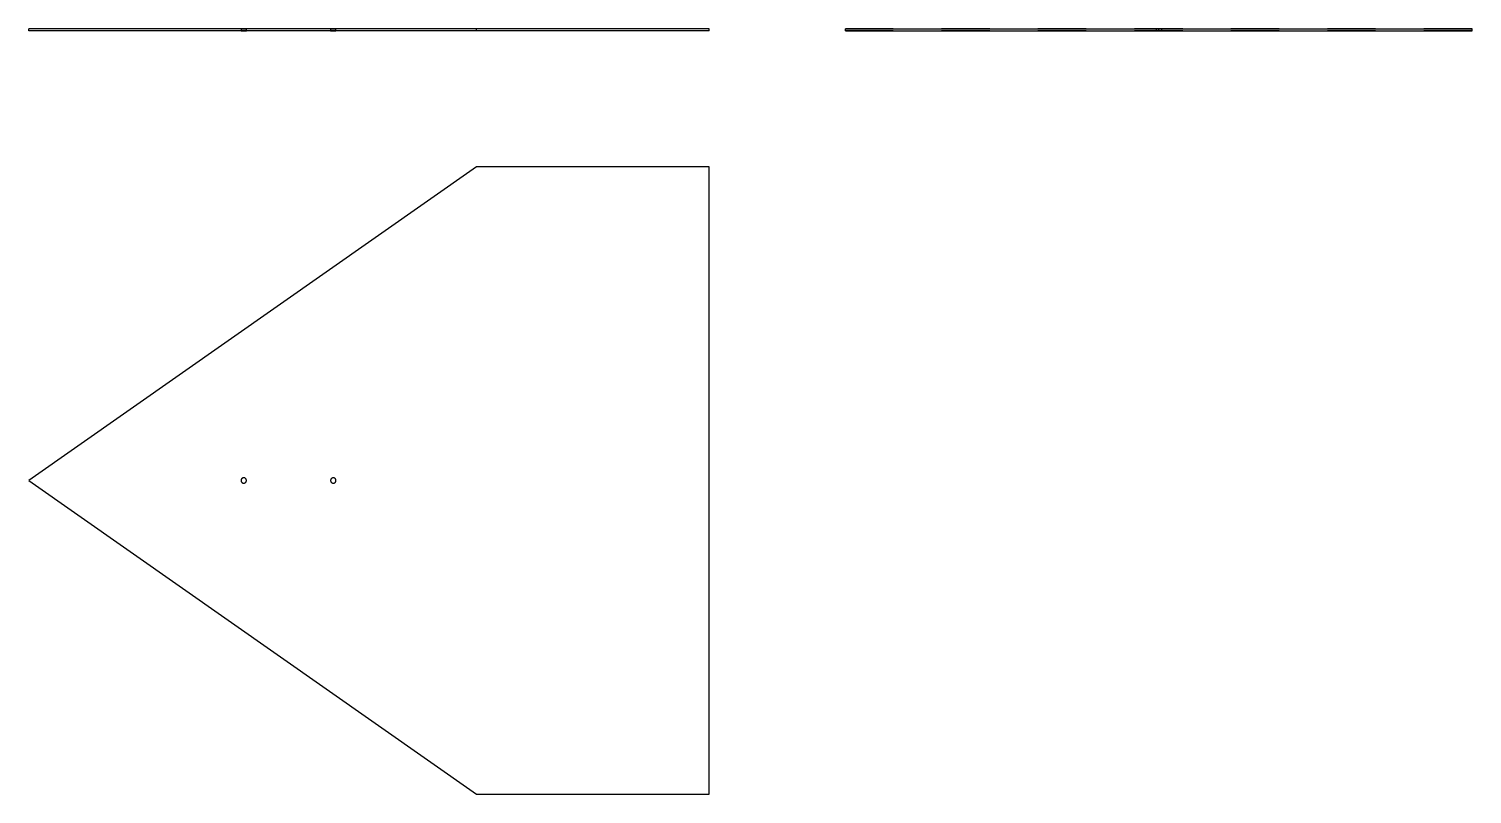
# Model space of a CAD drawing. Extents: x 0 to 2.99, y 0 to 1.58.
import ezdxf

# ---------------------------------------------------------------- set-up
doc = ezdxf.new("R2010")
doc.units = 0
doc.linetypes.add('HIDDEN', pattern=[0.070523, 0.047039, -0.023484])
for name, color, linetype in [('FRONT', 7, 'CONTINUOUS'), ('FRONT_HID', 7, 'HIDDEN'), ('LEFT', 7, 'CONTINUOUS'), ('LEFT_HID', 7, 'HIDDEN'), ('TOP', 7, 'CONTINUOUS')]:
    doc.layers.add(name, color=color, linetype=linetype)

msp = doc.modelspace()

# ---------------------------------------------------------------- linework, layer by layer
at = {"layer": 'FRONT'}
for p, q in [((0, 1.581217), (0, 1.584929)), ((0.927944, 1.584929), (0, 1.584929)), ((0.927944, 1.581217), (0, 1.581217)), ((1.410475, 1.584929), (0.927944, 1.584929)), ((0.927944, 1.581217), (0.927944, 1.584929)), ((1.410475, 1.581217), (0.927944, 1.581217)), ((1.410475, 1.581217), (1.410475, 1.584929))]:
    msp.add_line(p, q, dxfattribs=at)
at = {"layer": 'FRONT_HID', "linetype": 'HIDDEN'}
for p, q in [((0.450981, 1.584929), (0.439846, 1.584929)), ((0.439846, 1.584929), (0.450981, 1.584929)), ((0.439846, 1.584929), (0.439846, 1.581217)), ((0.450981, 1.581217), (0.439846, 1.581217)), ((0.439846, 1.581217), (0.450981, 1.581217)), ((0.450981, 1.581217), (0.450981, 1.584929)), ((0.63657, 1.584929), (0.625435, 1.584929)), ((0.625435, 1.584929), (0.63657, 1.584929)), ((0.625435, 1.584929), (0.625435, 1.581217)), ((0.63657, 1.581217), (0.625435, 1.581217)), ((0.625435, 1.581217), (0.63657, 1.581217)), ((0.63657, 1.581217), (0.63657, 1.584929))]:
    msp.add_line(p, q, dxfattribs=at)
at = {"layer": 'LEFT'}
for p, q in [((1.692571, 1.581217), (1.692571, 1.584929)), ((1.692571, 1.584929), (2.342132, 1.584929)), ((1.692571, 1.581217), (2.342132, 1.581217)), ((2.342132, 1.581217), (2.342132, 1.584929)), ((2.342132, 1.584929), (2.991693, 1.584929)), ((2.342132, 1.581217), (2.991693, 1.581217)), ((2.991693, 1.581217), (2.991693, 1.584929))]:
    msp.add_line(p, q, dxfattribs=at)
at = {"layer": 'LEFT_HID', "linetype": 'HIDDEN'}
for p, q in [((2.991693, 1.584929), (1.692571, 1.584929)), ((2.991693, 1.581217), (1.692571, 1.581217)), ((2.342132, 1.584929), (2.336564, 1.584929)), ((2.336564, 1.584929), (2.347699, 1.584929)), ((2.342132, 1.584929), (2.336564, 1.584929)), ((2.336564, 1.584929), (2.347699, 1.584929)), ((2.336564, 1.584929), (2.336564, 1.581217)), ((2.336564, 1.584929), (2.336564, 1.581217)), ((2.342132, 1.581217), (2.336564, 1.581217)), ((2.336564, 1.581217), (2.347699, 1.581217)), ((2.342132, 1.581217), (2.336564, 1.581217)), ((2.336564, 1.581217), (2.347699, 1.581217)), ((2.347699, 1.584929), (2.342132, 1.584929)), ((2.347699, 1.584929), (2.342132, 1.584929)), ((2.347699, 1.581217), (2.342132, 1.581217)), ((2.347699, 1.581217), (2.342132, 1.581217)), ((2.347699, 1.584929), (2.347699, 1.581217)), ((2.347699, 1.584929), (2.347699, 1.581217))]:
    msp.add_line(p, q, dxfattribs=at)
at = {"layer": 'TOP'}
for p, q in [((0.927944, 1.299122), (0, 0.649561)), ((1.410475, 1.299122), (0.927944, 1.299122)), ((1.410475, 0), (1.410475, 1.299122)), ((0, 0.649561), (0.927944, 0)), ((0.439908, 0.650391), (0.439853, 0.649839)), ((0.439853, 0.649839), (0.439853, 0.649284)), ((0.439853, 0.649284), (0.439908, 0.648731)), ((0.440018, 0.650935), (0.439908, 0.650391)), ((0.439908, 0.648731), (0.440018, 0.648187)), ((0.440181, 0.651465), (0.440018, 0.650935)), ((0.440018, 0.648187), (0.440181, 0.647657)), ((0.440397, 0.651977), (0.440181, 0.651465)), ((0.440181, 0.647657), (0.440397, 0.647145)), ((0.440662, 0.652464), (0.440397, 0.651977)), ((0.440397, 0.647145), (0.440662, 0.646658)), ((0.440975, 0.652923), (0.440662, 0.652464)), ((0.440662, 0.646658), (0.440975, 0.646199)), ((0.441332, 0.653348), (0.440975, 0.652923)), ((0.440975, 0.646199), (0.441332, 0.645774)), ((0.441729, 0.653736), (0.441332, 0.653348)), ((0.441332, 0.645774), (0.441729, 0.645387)), ((0.442163, 0.654082), (0.441729, 0.653736)), ((0.441729, 0.645387), (0.442163, 0.64504)), ((0.442629, 0.654383), (0.442163, 0.654082)), ((0.442163, 0.64504), (0.442629, 0.644739)), ((0.443123, 0.654636), (0.442629, 0.654383)), ((0.442629, 0.644739), (0.443123, 0.644486)), ((0.44364, 0.654839), (0.443123, 0.654636)), ((0.443123, 0.644486), (0.44364, 0.644283)), ((0.444174, 0.654989), (0.44364, 0.654839)), ((0.44364, 0.644283), (0.444174, 0.644133)), ((0.444721, 0.655086), (0.444174, 0.654989)), ((0.444174, 0.644133), (0.444721, 0.644037)), ((0.445274, 0.655127), (0.444721, 0.655086)), ((0.444721, 0.644037), (0.445274, 0.643995)), ((0.445829, 0.655113), (0.445274, 0.655127)), ((0.445274, 0.643995), (0.445829, 0.644009)), ((0.44638, 0.655044), (0.445829, 0.655113)), ((0.445829, 0.644009), (0.44638, 0.644078)), ((0.446921, 0.654921), (0.44638, 0.655044)), ((0.44638, 0.644078), (0.446921, 0.644201)), ((0.447447, 0.654744), (0.446921, 0.654921)), ((0.446921, 0.644201), (0.447447, 0.644378)), ((0.447953, 0.654516), (0.447447, 0.654744)), ((0.447447, 0.644378), (0.447953, 0.644607)), ((0.448434, 0.654238), (0.447953, 0.654516)), ((0.447953, 0.644607), (0.448434, 0.644884)), ((0.448885, 0.653914), (0.448434, 0.654238)), ((0.448434, 0.644884), (0.448885, 0.645208)), ((0.449301, 0.653547), (0.448885, 0.653914)), ((0.448885, 0.645208), (0.449301, 0.645575)), ((0.449678, 0.65314), (0.449301, 0.653547)), ((0.449301, 0.645575), (0.449678, 0.645982)), ((0.450014, 0.652697), (0.449678, 0.65314)), ((0.449678, 0.645982), (0.450014, 0.646425)), ((0.450303, 0.652224), (0.450014, 0.652697)), ((0.450014, 0.646425), (0.450303, 0.646898)), ((0.450544, 0.651724), (0.450303, 0.652224)), ((0.450303, 0.646898), (0.450544, 0.647398)), ((0.450734, 0.651202), (0.450544, 0.651724)), ((0.450544, 0.647398), (0.450734, 0.64792)), ((0.450871, 0.650664), (0.450734, 0.651202)), ((0.450734, 0.64792), (0.450871, 0.648458)), ((0.450953, 0.650115), (0.450871, 0.650664)), ((0.450871, 0.648458), (0.450953, 0.649007)), ((0.450981, 0.649561), (0.450953, 0.650115)), ((0.450953, 0.649007), (0.450981, 0.649561)), ((0.625497, 0.650391), (0.625441, 0.649839)), ((0.625441, 0.649839), (0.625441, 0.649284)), ((0.625441, 0.649284), (0.625497, 0.648731)), ((0.625607, 0.650935), (0.625497, 0.650391)), ((0.625497, 0.648731), (0.625607, 0.648187)), ((0.62577, 0.651465), (0.625607, 0.650935)), ((0.625607, 0.648187), (0.62577, 0.647657)), ((0.625986, 0.651977), (0.62577, 0.651465)), ((0.62577, 0.647657), (0.625986, 0.647145)), ((0.626251, 0.652464), (0.625986, 0.651977)), ((0.625986, 0.647145), (0.626251, 0.646658)), ((0.626564, 0.652923), (0.626251, 0.652464)), ((0.626251, 0.646658), (0.626564, 0.646199)), ((0.626921, 0.653348), (0.626564, 0.652923)), ((0.626564, 0.646199), (0.626921, 0.645774)), ((0.627318, 0.653736), (0.626921, 0.653348)), ((0.626921, 0.645774), (0.627318, 0.645387)), ((0.627752, 0.654082), (0.627318, 0.653736)), ((0.627318, 0.645387), (0.627752, 0.64504)), ((0.628218, 0.654383), (0.627752, 0.654082)), ((0.627752, 0.64504), (0.628218, 0.644739)), ((0.628712, 0.654636), (0.628218, 0.654383)), ((0.628218, 0.644739), (0.628712, 0.644486)), ((0.629229, 0.654839), (0.628712, 0.654636)), ((0.628712, 0.644486), (0.629229, 0.644283)), ((0.629763, 0.654989), (0.629229, 0.654839)), ((0.629229, 0.644283), (0.629763, 0.644133)), ((0.63031, 0.655086), (0.629763, 0.654989)), ((0.629763, 0.644133), (0.63031, 0.644037)), ((0.630863, 0.655127), (0.63031, 0.655086)), ((0.63031, 0.644037), (0.630863, 0.643995)), ((0.631418, 0.655113), (0.630863, 0.655127)), ((0.630863, 0.643995), (0.631418, 0.644009)), ((0.631969, 0.655044), (0.631418, 0.655113)), ((0.631418, 0.644009), (0.631969, 0.644078)), ((0.63251, 0.654921), (0.631969, 0.655044)), ((0.631969, 0.644078), (0.63251, 0.644201)), ((0.633036, 0.654744), (0.63251, 0.654921)), ((0.63251, 0.644201), (0.633036, 0.644378)), ((0.633542, 0.654516), (0.633036, 0.654744)), ((0.633036, 0.644378), (0.633542, 0.644607)), ((0.634023, 0.654238), (0.633542, 0.654516)), ((0.633542, 0.644607), (0.634023, 0.644884)), ((0.634474, 0.653914), (0.634023, 0.654238)), ((0.634023, 0.644884), (0.634474, 0.645208)), ((0.63489, 0.653547), (0.634474, 0.653914)), ((0.634474, 0.645208), (0.63489, 0.645575)), ((0.635267, 0.65314), (0.63489, 0.653547)), ((0.63489, 0.645575), (0.635267, 0.645982)), ((0.635602, 0.652697), (0.635267, 0.65314)), ((0.635267, 0.645982), (0.635602, 0.646425)), ((0.635892, 0.652224), (0.635602, 0.652697)), ((0.635602, 0.646425), (0.635892, 0.646898)), ((0.636133, 0.651724), (0.635892, 0.652224)), ((0.635892, 0.646898), (0.636133, 0.647398)), ((0.636322, 0.651202), (0.636133, 0.651724)), ((0.636133, 0.647398), (0.636322, 0.64792)), ((0.636459, 0.650664), (0.636322, 0.651202)), ((0.636322, 0.64792), (0.636459, 0.648458)), ((0.636542, 0.650115), (0.636459, 0.650664)), ((0.636459, 0.648458), (0.636542, 0.649007)), ((0.63657, 0.649561), (0.636542, 0.650115)), ((0.636542, 0.649007), (0.63657, 0.649561)), ((0.927944, 0), (1.410475, 0))]:
    msp.add_line(p, q, dxfattribs=at)

doc.saveas('drawing.dxf')
